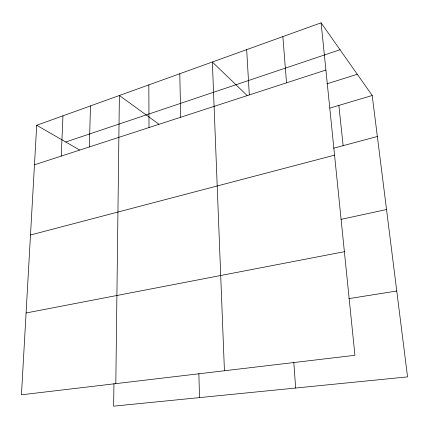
<?xml version="1.0" encoding="UTF-8"?>
<svg xmlns="http://www.w3.org/2000/svg" width="429" height="429" viewBox="0 0 429 429"><rect width="100%" height="100%" fill="white"/><g stroke="black" fill="none" stroke-linecap="round" stroke-linejoin="round"><path stroke-width="0.64" d="M115.814 383.628L119.385 95.495L158.907 124.19M113.942 383.66L113.642 406.166L407.55 376.882L372.206 95.511L321.096 22.834L36.706 125.279L21.45 394.803L354.928 355.303L321.096 22.834M89.339 146.954L90.487 105.904M61.24 156.092L62.961 115.819M65.723 141.994L340.02 49.743M34.47 164.795L325.901 70.029M326.877 83.864L357.277 74.287M329.933 108.07L372.206 95.511M333.553 148.225L377.354 136.497M30.497 235.006L334.561 155.159M340.985 219.375L386.529 209.54M26.083 312.982L344.385 251.694M348.766 298.638L396.761 291.012M36.706 125.279L79.601 149.989M247.093 95.501L212.36 62.001L224.426 370.763M338.851 105.421L343.146 145.656M282.861 36.61L286.529 82.829M293.801 362.376L295.656 388.031M246.67 49.646L249.319 94.927M198.858 373.525L199.506 397.608M179.794 73.734L180.7 117.24M148.842 84.883L149.002 127.552"/></g></svg>
